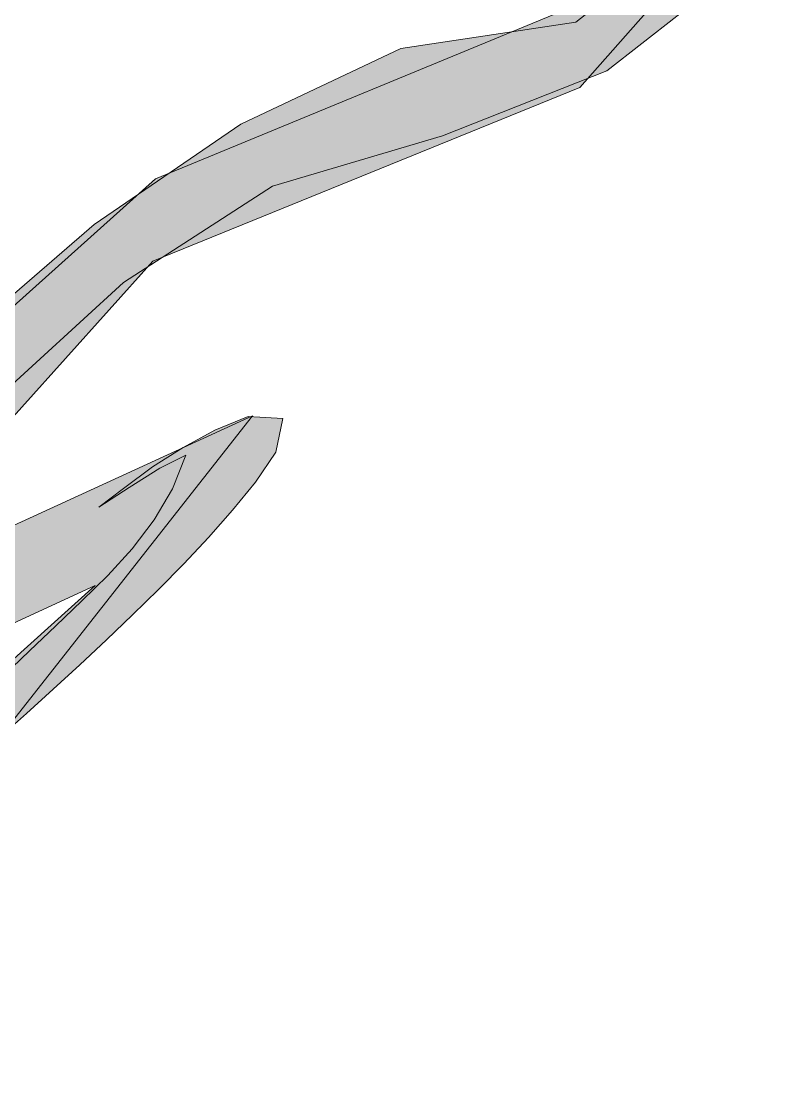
# Model space of a CAD drawing. Extents: x 0 to 1501, y 0 to 1747.
# Drawn here: x 122.237 to 123.885, y 1694.47 to 1696.761 of the extents above; entities that cross this region are included whole.
import ezdxf

# ---------------------------------------------------------------- set-up
doc = ezdxf.new("R2010")
doc.units = 0
doc.layers.get('0').update_dxf_attribs({"lineweight": 0})

msp = doc.modelspace()

# ---------------------------------------------------------------- hatches: boundary and pattern name
at = {"true_color": 0x8a8a8a}
h = msp.add_hatch(color=256, dxfattribs=at)
h.dxf.hatch_style = 1
h.paths.add_polyline_path([(124.2185, 1698.1045), (124.0808, 1697.3512), (123.4338, 1696.619), (122.5191, 1696.2473), (121.8638, 1695.5185), (122.7324, 1695.9165), (122.1919, 1695.2294), (121.4001, 1694.6255), (121.6552, 1694.8871), (122.3957, 1695.5534), (121.7976, 1695.2781), (121.783, 1695.7594), (122.5245, 1696.424), (123.4349, 1696.799), (123.9137, 1697.5784), (124.4324, 1698.429), (125.0172, 1699.2358), (125.6763, 1699.9824), (126.2981, 1700.7606), (126.7564, 1701.6294), (125.9423, 1701.0846), (125.0736, 1700.6008), (124.2014, 1700.7562), (124.2201, 1701.7376), (124.6984, 1702.6002), (125.5352, 1703.1185), (126.5195, 1703.2657), (127.3502, 1703.7876), (127.8663, 1704.6307), (128.1323, 1705.5901), (128.2375, 1706.5789), (128.1261, 1707.5619), (127.3703, 1708.1347), (126.9205, 1709.0176), (126.7062, 1709.9896), (126.6631, 1710.9841), (126.8887, 1711.9443), (127.6766, 1712.5029), (128.6685, 1712.552), (129.1558, 1713.3565), (129.1778, 1714.3473), (128.7622, 1715.2133), (127.8558, 1715.0762), (127.382, 1714.2009), (126.517, 1713.7952), (125.6602, 1714.2123), (125.2303, 1715.111), (124.8394, 1716.0277), (124.5014, 1716.965), (124.3038, 1717.8997), (124.2055, 1718.8908), (123.9687, 1719.8584), (123.5749, 1720.772), (123.0996, 1721.6479), (122.2944, 1721.9484), (121.8648, 1721.0591), (121.0144, 1720.5624), (120.0434, 1720.5982), (119.3268, 1721.2741), (118.8998, 1722.1718), (118.7554, 1723.1522), (119.112, 1724.0522), (120.061, 1724.295), (120.9114, 1724.5591), (120.6704, 1725.5209), (120.1936, 1726.3935), (119.6501, 1727.1933), (118.902, 1727.8263), (118.265, 1728.5928), (117.647, 1729.3746), (117.0437, 1730.1672), (117.0408, 1731.1177), (117.8379, 1731.6074), (118.8155, 1731.4899), (119.075, 1732.3385), (118.5445, 1733.1802), (117.682, 1733.2259), (116.7746, 1732.8517), (115.8396, 1733.1261), (115.1572, 1733.8409), (114.7665, 1734.7115), (115.4302, 1734.3091), (115.9732, 1733.479), (116.8941, 1733.3361), (117.7758, 1733.7669), (118.7198, 1733.5131), (119.3286, 1732.7322), (119.5733, 1731.788), (118.9911, 1731.0799), (118.0132, 1731.173), (117.4049, 1730.5367), (117.9098, 1729.6866), (118.5383, 1728.9132), (119.1835, 1728.1536), (119.7287, 1727.3823), (120.3549, 1726.8567), (120.9432, 1726.0532), (121.2796, 1725.1196), (121.2928, 1724.1415), (120.4088, 1723.786), (119.4423, 1723.6358), (119.2827, 1722.6805), (119.6178, 1721.7477), (120.2842, 1721.0358), (121.233, 1721.2581), (121.7919, 1722.0386), (122.5416, 1722.5516), (123.3612, 1722.0495), (123.858, 1721.1865), (124.2547, 1720.2727), (124.5642, 1719.3259), (124.7055, 1718.3414), (124.5787, 1717.4748), (125.0513, 1716.6844), (125.4341, 1715.7643), (125.838, 1714.8532), (126.5948, 1714.3469), (127.3168, 1714.9031), (127.8857, 1715.7033), (128.8378, 1715.7304), (129.4041, 1714.9516), (129.5323, 1713.9666), (129.4008, 1712.9822), (128.8759, 1712.153), (127.9187, 1712.0105), (127.0782, 1711.614), (126.9627, 1710.6339), (127.135, 1709.6543), (127.5125, 1708.7348), (128.2057, 1708.0332), (128.5561, 1707.1121), (128.5256, 1706.1186), (128.3082, 1705.1471), (127.9338, 1704.2249), (127.3515, 1703.4209), (126.5383, 1702.8689), (125.5514, 1702.7366), (124.7323, 1702.2384), (124.5193, 1701.2792), (125.2921, 1700.9987), (126.14, 1701.5173), (126.9999, 1702.0004), (126.7697, 1701.1173), (126.1931, 1700.3047), (125.5504, 1699.5434), (124.9286, 1698.7649), (124.2185, 1698.1045)])
at = {"true_color": 0xffffff}
h = msp.add_hatch(color=256, dxfattribs=at)
h.dxf.hatch_style = 1
h.paths.add_polyline_path([(124.2385, 1698.1015), (124.5653, 1698.2972), (124.7998, 1698.5897), (125.0231, 1698.8983), (125.2575, 1699.1986), (125.5009, 1699.4915), (125.7514, 1699.7785), (126.0005, 1700.0666), (126.2353, 1700.3665), (126.4608, 1700.6736), (126.6789, 1700.9858), (126.8708, 1701.3143), (127.0255, 1701.6622), (127.0134, 1702.0057), (126.6592, 1701.8843), (126.3409, 1701.6753), (126.0332, 1701.4508), (125.7175, 1701.2377), (125.3897, 1701.0439), (125.0448, 1700.8828), (124.6765, 1700.7909), (124.331, 1700.909), (124.403, 1700.7254), (124.7502, 1700.609), (125.1167, 1700.7075), (125.4591, 1700.8739), (125.7864, 1701.0687), (126.1053, 1701.277), (126.4223, 1701.4882), (126.7563, 1701.6678), (126.6935, 1701.3396), (126.5012, 1701.0111), (126.2833, 1700.6987), (126.0572, 1700.3922), (125.8092, 1700.1033), (125.5552, 1699.8195), (125.3008, 1699.5364), (125.0614, 1699.2401), (124.8288, 1698.9384), (124.5957, 1698.6375), (124.3833, 1698.3214), (124.1654, 1698.0185), (123.9922, 1697.6793), (123.8369, 1697.332), (123.7009, 1696.9764), (123.4252, 1696.7591), (123.05, 1696.7029), (122.7074, 1696.5406), (122.3932, 1696.3258), (122.1051, 1696.0767), (121.8298, 1695.8135), (121.5818, 1695.5255), (121.9035, 1695.4785), (122.0695, 1695.5251), (121.9215, 1695.6615), (122.1751, 1695.9452), (122.4564, 1696.2017), (122.7757, 1696.4081), (123.1394, 1696.5161), (123.4919, 1696.6552), (123.7916, 1696.8898), (124.0032, 1697.2047), (124.1791, 1697.5425), (124.3584, 1697.8786), (124.2385, 1698.1015)])
h = msp.add_hatch(color=256, dxfattribs=at)
h.dxf.hatch_style = 1
h.paths.add_polyline_path([(122.531, 1695.5445), (122.5854, 1695.5997), (122.6385, 1695.6563), (122.6899, 1695.7144), (122.7387, 1695.7746), (122.7824, 1695.8386), (122.7976, 1695.9105), (122.7236, 1695.9151), (122.6518, 1695.886), (122.5838, 1695.8488), (122.5183, 1695.8073), (122.4563, 1695.7609), (122.4032, 1695.721), (122.4685, 1695.7628), (122.5339, 1695.8046), (122.5895, 1695.8326), (122.5612, 1695.7606), (122.5216, 1695.6939), (122.4749, 1695.6321), (122.4227, 1695.5748), (122.3671, 1695.5207), (122.3109, 1695.4672), (122.2551, 1695.4135), (122.1989, 1695.36), (122.1422, 1695.3071), (122.0849, 1695.2548), (122.0272, 1695.2031), (121.969, 1695.1518), (121.9105, 1695.1009), (121.8516, 1695.0505), (121.7924, 1695.0004), (121.7329, 1694.9507), (121.6731, 1694.9013), (121.6131, 1694.8522), (121.5528, 1694.8034), (121.4923, 1694.7549), (121.4315, 1694.7068), (121.3705, 1694.6588), (121.3093, 1694.6112), (121.2479, 1694.5638), (121.1863, 1694.5168), (121.1243, 1694.4701), (121.1867, 1694.503), (121.2551, 1694.5396), (121.3231, 1694.5767), (121.3888, 1694.6179), (121.4538, 1694.6602), (121.5182, 1694.7034), (121.582, 1694.7475), (121.6452, 1694.7925), (121.7077, 1694.8383), (121.7698, 1694.8848), (121.8313, 1694.932), (121.8923, 1694.9799), (121.9528, 1695.0284), (122.0129, 1695.0775), (122.0724, 1695.1272), (122.1314, 1695.1774), (122.19, 1695.2283), (122.2481, 1695.2796), (122.3058, 1695.3315), (122.3629, 1695.3839), (122.4195, 1695.4369), (122.4756, 1695.4905), (122.531, 1695.5445)])

# ---------------------------------------------------------------- linework, layer by layer
at = {"true_color": 0x8a8a8a}
msp.add_lwpolyline([(124.0808, 1697.3512), (123.4338, 1696.619), (122.5191, 1696.2473), (121.8638, 1695.5185), (122.7324, 1695.9165), (122.1919, 1695.2294), (121.4001, 1694.6255), (121.6552, 1694.8871), (122.3957, 1695.5534), (121.7976, 1695.2781), (121.783, 1695.7594), (122.5245, 1696.424), (123.4349, 1696.799)], dxfattribs=at)
at = {"true_color": 0xffffff}
for points in [[(123.7009, 1696.9764), (123.4252, 1696.7591), (123.05, 1696.7029), (122.7074, 1696.5406), (122.3932, 1696.3258), (122.1051, 1696.0767), (121.8298, 1695.8135), (121.5818, 1695.5255), (121.9035, 1695.4785), (122.0695, 1695.5251), (121.9215, 1695.6615), (122.1751, 1695.9452), (122.4564, 1696.2017), (122.7757, 1696.4081), (123.1394, 1696.5161), (123.4919, 1696.6552), (123.7916, 1696.8898)], [(122.531, 1695.5445), (122.5854, 1695.5997), (122.6385, 1695.6563), (122.6899, 1695.7144), (122.7387, 1695.7746), (122.7824, 1695.8386), (122.7976, 1695.9105), (122.7236, 1695.9151), (122.6518, 1695.886), (122.5838, 1695.8488), (122.5183, 1695.8073), (122.4563, 1695.7609), (122.4032, 1695.721), (122.4685, 1695.7628), (122.5339, 1695.8046), (122.5895, 1695.8326), (122.5612, 1695.7606), (122.5216, 1695.6939), (122.4749, 1695.6321), (122.4227, 1695.5748), (122.3671, 1695.5207), (122.3109, 1695.4672), (122.2551, 1695.4135), (122.1989, 1695.36)], [(122.19, 1695.2283), (122.2481, 1695.2796), (122.3058, 1695.3315), (122.3629, 1695.3839), (122.4195, 1695.4369), (122.4756, 1695.4905), (122.531, 1695.5445), (122.531, 1695.5445)]]:
    msp.add_lwpolyline(points, dxfattribs=at)

doc.saveas('drawing.dxf')
